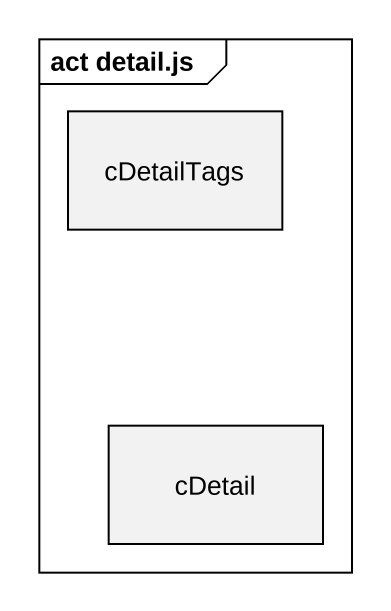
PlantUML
@startuml
mainframe act detail.js
hide empty description
state cDetailTags <<object>>
state cDetail <<object>>
@enduml
